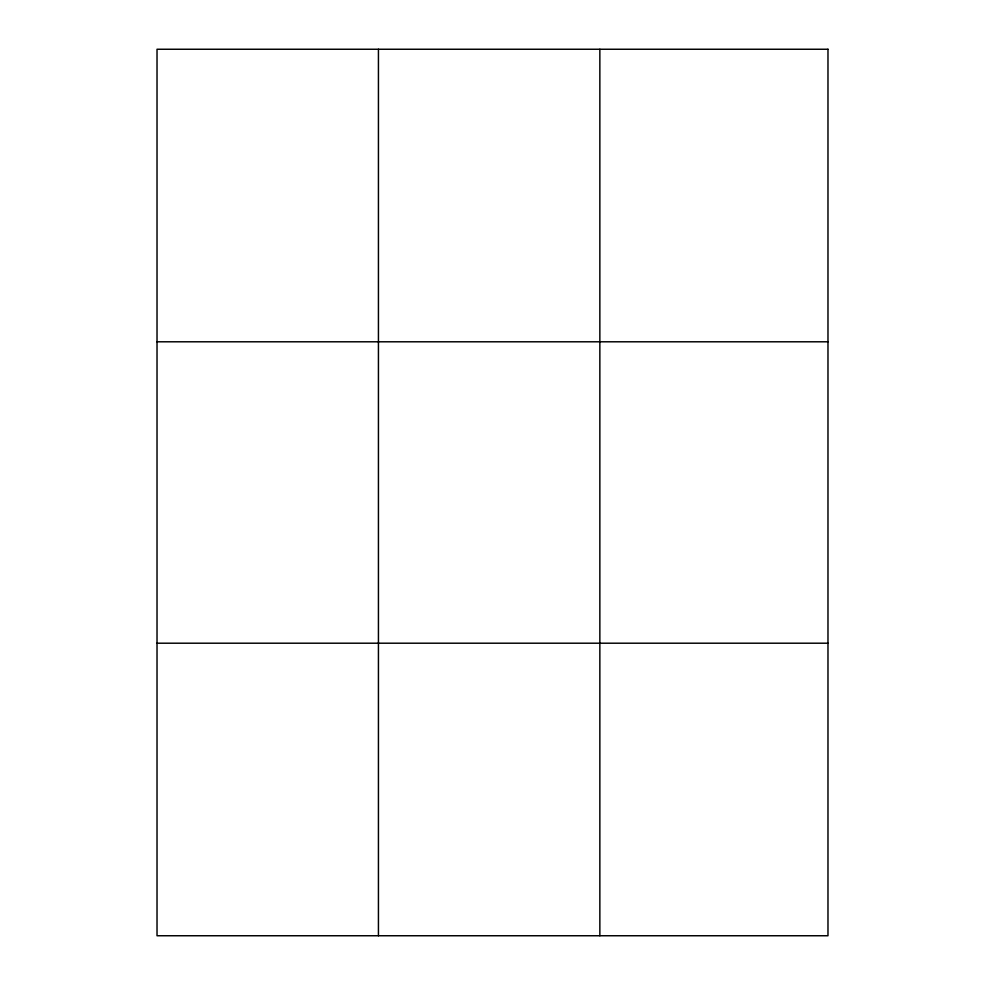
<?xml version="1.0" encoding="UTF-8"?>
<svg xmlns="http://www.w3.org/2000/svg" width="985" height="985" viewBox="0 0 985 985"><rect width="100%" height="100%" fill="white"/><g stroke="black" fill="none" stroke-linecap="round" stroke-linejoin="round"><path stroke-width="1.48" d="M378.437 935.75L378.437 49.25M599.853 935.75L599.853 49.25M157.021 341.795L827.979 341.795M157.021 643.205L827.979 643.205M827.979 49.25L827.979 935.75L157.021 935.75L157.021 49.25L827.979 49.25"/></g></svg>
